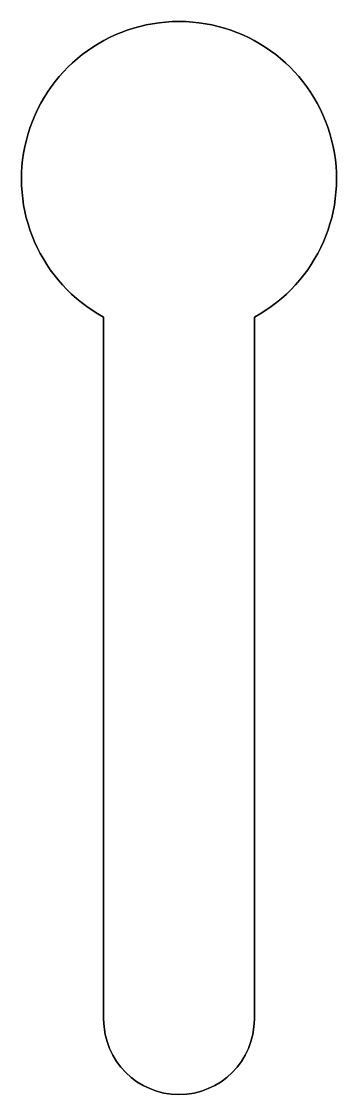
# Model space of a CAD drawing. Header units: millimetres. Extents: x -24 to 24, y -117 to 49.
import ezdxf

# ---------------------------------------------------------------- set-up
doc = ezdxf.new("R2010")
doc.units = ezdxf.units.MM
doc.layers.get('0').update_dxf_attribs({"linetype": 'CONTINUOUS'})

msp = doc.modelspace()

# ---------------------------------------------------------------- linework, layer by layer
for points in [[(-11.65, 3.61, -3.926714), (11.65, 3.61), (11.65, -105, -1), (-11.65, -105)], [(-11.65, 3.61), (-11.65, -105, 1), (11.65, -105), (11.65, 3.61, 3.926714)]]:
    msp.add_lwpolyline(points, format="xyb", close=True)

doc.saveas('drawing.dxf')
